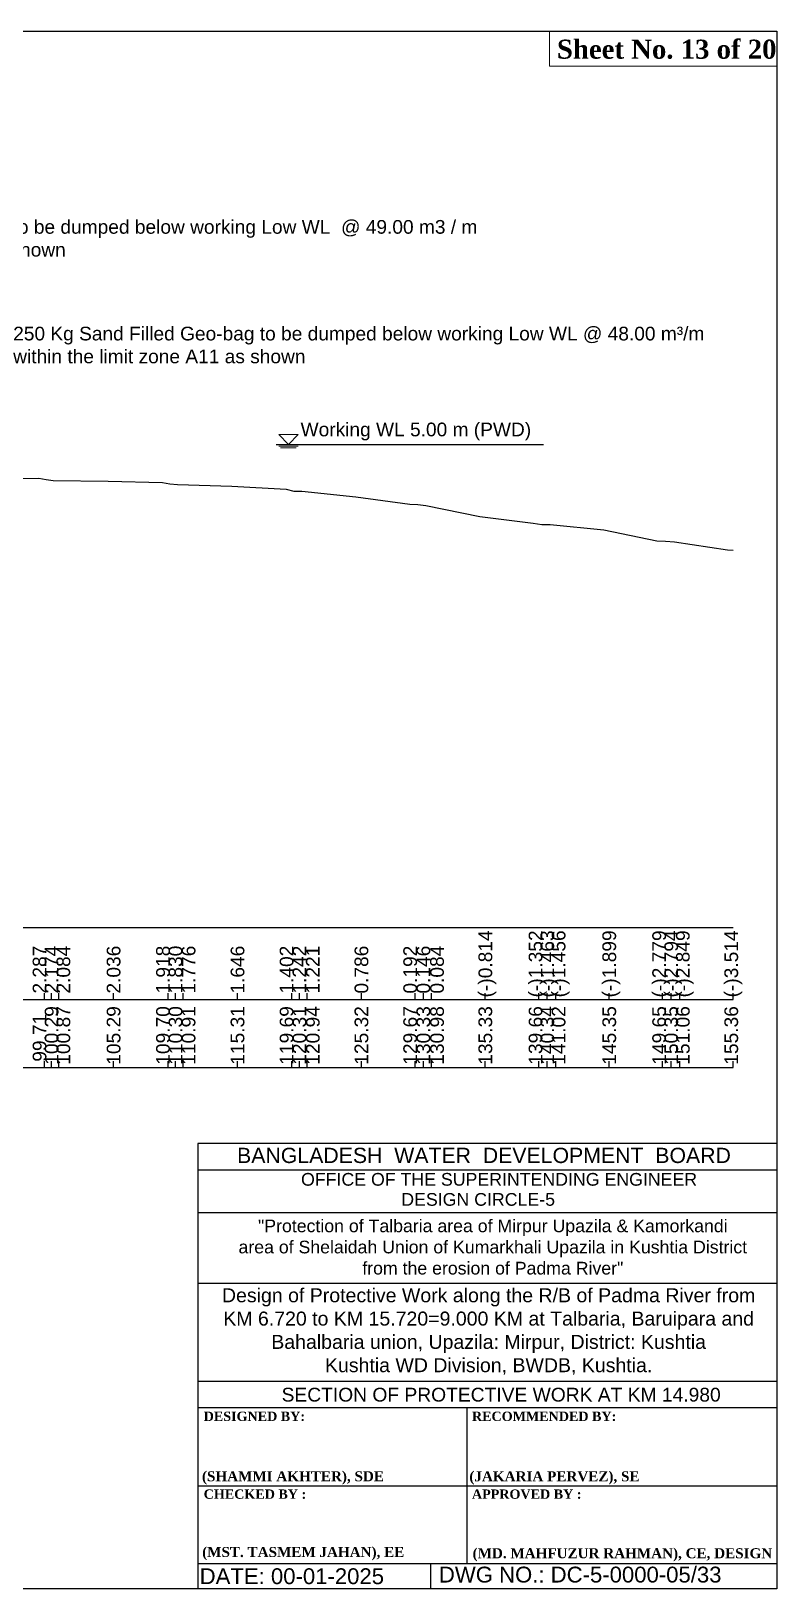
# Model space of a CAD drawing. Header units: inches. Extents: x -8940 to 26362, y -28010 to 990.
# Drawn here: x 4374.7 to 4435, y -16232.5 to -16106.7 of the extents above; entities that cross this region are included whole.
import ezdxf
from ezdxf.enums import TextEntityAlignment as Align

# ---------------------------------------------------------------- set-up
doc = ezdxf.new("R2010")
doc.units = ezdxf.units.IN
doc.header["$MEASUREMENT"] = 0
doc.linetypes.add('HIDDEN', pattern=[9.525, 6.35, -3.175])
doc.layers.add('GL', color=3, linetype='HIDDEN')
doc.layers.add('LINE', color=7, linetype='Continuous')
doc.styles.add('Kazi_T_H', font='timesbd.ttf')
doc.styles.get("Standard").update_dxf_attribs({"font": 'arial.ttf'})

msp = doc.modelspace()

# ---------------------------------------------------------------- linework, layer by layer
at = {"color": 0, "linetype": 'Continuous', "lineweight": -3, "ltscale": 0.5}
msp.add_line((4394.49458, -16140.095204), (4416.114384, -16140.095204), dxfattribs=at)
at = {"layer": 'GL'}
msp.add_lwpolyline([(4370.900614, -16142.843604), (4375.330514, -16142.808004), (4375.906514, -16142.921604), (4376.485614, -16143.011704), (4380.913414, -16143.059704), (4385.318014, -16143.176904), (4385.919314, -16143.264904), (4386.523714, -16143.319104), (4390.926214, -16143.449704), (4395.305514, -16143.693304), (4395.932114, -16143.853704), (4396.561914, -16143.873904), (4400.938914, -16144.309504), (4405.293014, -16144.903704), (4405.944814, -16144.949604), (4406.600114, -16145.011604), (4410.951714, -16145.909404), (4415.280514, -16146.447204), (4415.957614, -16146.558604), (4416.638314, -16146.551304), (4420.964514, -16146.993704), (4425.267914, -16147.874004), (4425.970414, -16147.889004), (4426.676514, -16147.944404), (4430.977314, -16148.609004), (4431.427314, -16148.618396)], dxfattribs=at)
at = {"layer": 'LINE', "color": 0, "linetype": 'ByBlock', "lineweight": 20, "ltscale": 0.5}
for p, q in [((4395.49554, -16140.095204), (4394.70354, -16139.303204)), ((4396.28754, -16139.303204), (4394.70354, -16139.303204)), ((4395.49554, -16140.095204), (4396.28754, -16139.303204)), ((4394.70354, -16140.227204), (4396.28754, -16140.227204)), ((4394.86194, -16140.359204), (4396.12914, -16140.359204))]:
    msp.add_line(p, q, dxfattribs=at)
at = {"layer": 'LINE', "color": 0, "linetype": 'ByBlock', "lineweight": -3, "ltscale": 0.5}
for p, q in [((4261.007573, -16179.095204), (4431.427314, -16179.095204)), ((4375.780514, -16184.888044), (4375.780514, -16184.388044)), ((4376.356514, -16184.888044), (4376.356514, -16184.388044)), ((4376.935614, -16184.888044), (4376.935614, -16184.388044)), ((4381.363414, -16184.888044), (4381.363414, -16184.388044)), ((4385.768014, -16184.888044), (4385.768014, -16184.388044)), ((4386.369314, -16184.888044), (4386.369314, -16184.388044)), ((4386.973714, -16184.888044), (4386.973714, -16184.388044)), ((4391.376214, -16184.888044), (4391.376214, -16184.388044)), ((4395.755514, -16184.888044), (4395.755514, -16184.388044)), ((4396.382114, -16184.888044), (4396.382114, -16184.388044)), ((4397.011914, -16184.888044), (4397.011914, -16184.388044)), ((4401.388914, -16184.888044), (4401.388914, -16184.388044)), ((4405.743014, -16184.888044), (4405.743014, -16184.388044)), ((4406.394814, -16184.888044), (4406.394814, -16184.388044)), ((4407.050114, -16184.888044), (4407.050114, -16184.388044)), ((4411.401714, -16184.888044), (4411.401714, -16184.388044)), ((4415.730514, -16184.888044), (4415.730514, -16184.388044)), ((4416.407614, -16184.888044), (4416.407614, -16184.388044)), ((4417.088314, -16184.888044), (4417.088314, -16184.388044)), ((4421.414514, -16184.888044), (4421.414514, -16184.388044)), ((4425.717914, -16184.888044), (4425.717914, -16184.388044)), ((4426.420414, -16184.888044), (4426.420414, -16184.388044)), ((4427.126514, -16184.888044), (4427.126514, -16184.388044)), ((4431.427314, -16184.888044), (4431.427314, -16184.388044)), ((4261.007573, -16184.888044), (4431.427314, -16184.888044)), ((4261.007573, -16190.388044), (4431.427314, -16190.388044)), ((4375.780514, -16190.388044), (4375.780514, -16189.888044)), ((4376.356514, -16190.388044), (4376.356514, -16189.888044)), ((4376.935614, -16190.388044), (4376.935614, -16189.888044)), ((4381.363414, -16190.388044), (4381.363414, -16189.888044)), ((4385.768014, -16190.388044), (4385.768014, -16189.888044)), ((4386.369314, -16190.388044), (4386.369314, -16189.888044)), ((4386.973714, -16190.388044), (4386.973714, -16189.888044)), ((4391.376214, -16190.388044), (4391.376214, -16189.888044)), ((4395.755514, -16190.388044), (4395.755514, -16189.888044)), ((4396.382114, -16190.388044), (4396.382114, -16189.888044)), ((4397.011914, -16190.388044), (4397.011914, -16189.888044)), ((4401.388914, -16190.388044), (4401.388914, -16189.888044)), ((4405.743014, -16190.388044), (4405.743014, -16189.888044)), ((4406.394814, -16190.388044), (4406.394814, -16189.888044)), ((4407.050114, -16190.388044), (4407.050114, -16189.888044)), ((4411.401714, -16190.388044), (4411.401714, -16189.888044)), ((4415.730514, -16190.388044), (4415.730514, -16189.888044)), ((4416.407614, -16190.388044), (4416.407614, -16189.888044)), ((4417.088314, -16190.388044), (4417.088314, -16189.888044)), ((4421.414514, -16190.388044), (4421.414514, -16189.888044)), ((4425.717914, -16190.388044), (4425.717914, -16189.888044)), ((4426.420414, -16190.388044), (4426.420414, -16189.888044)), ((4427.126514, -16190.388044), (4427.126514, -16189.888044)), ((4431.427314, -16190.388044), (4431.427314, -16189.888044)), ((4388.158783, -16196.523722), (4388.158783, -16232.469185)), ((4434.955144, -16196.523722), (4388.158783, -16196.523722)), ((4434.955144, -16198.662726), (4388.158783, -16198.662726)), ((4434.956611, -16202.111855), (4388.160251, -16202.111855)), ((4434.959952, -16207.832458), (4388.230709, -16207.832458)), ((4434.955144, -16215.745288), (4388.158783, -16215.745288)), ((4434.955144, -16217.863517), (4388.158783, -16217.863517)), ((4409.943161, -16230.422916), (4409.943161, -16217.863517)), ((4388.158783, -16224.143216), (4434.955144, -16224.143216)), ((4388.158783, -16230.422916), (4434.955144, -16230.422916)), ((4406.992738, -16232.469185), (4406.992738, -16230.422916))]:
    msp.add_line(p, q, dxfattribs=at)
at = {"layer": 'LINE', "color": 7, "lineweight": -2, "ltscale": 0.5}
msp.add_lwpolyline([(4257.146574, -16232.469185), (4257.146574, -16106.733125), (4434.955144, -16106.733125), (4434.955144, -16232.469185), (4257.146574, -16232.469185)], close=True, dxfattribs=at)
at = {"layer": 'LINE', "color": 7, "lineweight": 13, "ltscale": 0.5}
msp.add_lwpolyline([(4434.955144, -16106.733125), (4416.591268, -16106.733125), (4416.591268, -16109.559027), (4434.955144, -16109.559027)], close=True, dxfattribs=at)

# ---------------------------------------------------------------- texts
at = {"layer": 'LINE', "color": 0, "linetype": 'ByBlock', "lineweight": -3, "ltscale": 0.5}
for s, p in [('(-)0.814', (4411.401714, -16179.318227)), ('(-)1.352', (4415.459863, -16179.318227)), ('(-)1.463', (4416.407614, -16179.318227)), ('(-)1.456', (4417.320324, -16179.318227)), ('(-)1.899', (4421.414514, -16179.318227)), ('(-)2.779', (4425.447263, -16179.318227)), ('(-)2.794', (4426.420414, -16179.318227)), ('(-)2.849', (4427.358524, -16179.318227)), ('(-)3.514', (4431.272652, -16179.318227)), ('2.287', (4375.380746, -16180.553114)), ('2.174', (4376.356514, -16180.553114)), ('2.084', (4377.304676, -16180.553114)), ('2.036', (4381.363414, -16180.553114)), ('1.918', (4385.354216, -16180.553114)), ('1.830', (4386.369314, -16180.553114)), ('1.776', (4387.421994, -16180.553114)), ('1.646', (4391.376214, -16180.553114)), ('1.402', (4395.341716, -16180.553114)), ('1.242', (4396.382114, -16180.553114)), ('1.221', (4397.460194, -16180.553114)), ('0.786', (4401.388914, -16180.553114)), ('0.192', (4405.329216, -16180.553114)), ('0.146', (4406.394814, -16180.553114)), ('0.084', (4407.498394, -16180.553114)), ('100.29', (4376.356514, -16185.435067)), ('100.87', (4377.304676, -16185.435067)), ('105.29', (4381.363414, -16185.435067)), ('109.70', (4385.354216, -16185.435067)), ('110.30', (4386.369314, -16185.435067)), ('110.91', (4387.421994, -16185.435067)), ('115.31', (4391.376214, -16185.435067)), ('119.69', (4395.341716, -16185.435067)), ('120.31', (4396.382114, -16185.435067)), ('120.94', (4397.460194, -16185.435067)), ('125.32', (4401.388914, -16185.435067)), ('129.67', (4405.329216, -16185.435067)), ('130.33', (4406.394814, -16185.435067)), ('130.98', (4407.498394, -16185.435067)), ('135.33', (4411.401714, -16185.435067)), ('139.66', (4415.459863, -16185.435067)), ('140.34', (4416.407614, -16185.435067)), ('141.02', (4417.320324, -16185.435067)), ('145.35', (4421.414514, -16185.435067)), ('149.65', (4425.447263, -16185.435067)), ('150.35', (4426.420414, -16185.435067)), ('151.06', (4427.358524, -16185.435067)), ('155.36', (4431.272652, -16185.435067)), ('99.71', (4375.380746, -16186.053114))]:
    msp.add_text(s, height=1.1061994, rotation=90, dxfattribs=at).set_placement(p, align=Align.MIDDLE_RIGHT)
for s, height, p in [('BANGLADESH  WATER  DEVELOPMENT  BOARD', 1.22981919, (4411.294278, -16198.095903)), ('OFFICE OF THE SUPERINTENDING ENGINEER', 1.02574851, (4412.512842, -16199.926621)), ('DESIGN CIRCLE-5', 1.02574851, (4410.820804, -16201.546871)), ('SECTION OF PROTECTIVE WORK AT KM 14.980', 1.11221167, (4412.680755, -16217.35128))]:
    msp.add_text(s, height=height, dxfattribs=at).set_placement(p, align=Align.CENTER)
at = {"layer": 'LINE', "color": 0, "linetype": 'ByBlock', "lineweight": -3, "ltscale": 0.5, "style": 'Kazi_T_H'}
for s, p in [('DESIGNED BY:', (4388.644486, -16218.918506)), ('RECOMMENDED BY:', (4410.319943, -16218.918506)), ('CHECKED BY :', (4388.644486, -16225.198206)), ('APPROVED BY :', (4410.319943, -16225.198206))]:
    msp.add_text(s, height=0.75356393, dxfattribs=at).set_placement(p)
at = {"layer": 'LINE', "lineweight": 50, "ltscale": 0.5, "style": 'Kazi_T_H'}
for s, p in [('(SHAMMI AKHTER), SDE', (4388.505592, -16223.787197)), ('(JAKARIA PERVEZ), SE ', (4410.110117, -16223.791651)), ('(MST. TASMEM JAHAN), EE', (4388.524588, -16229.898716)), ('(MD. MAHFUZUR RAHMAN), CE, DESIGN ', (4410.373747, -16229.999538))]:
    msp.add_text(s, height=0.80931424, dxfattribs=at).set_placement(p)
at = {"layer": 'LINE', "color": 0, "linetype": 'ByBlock', "lineweight": -3, "ltscale": 0.5}
for s, p in [('DATE: 00-01-2025', (4388.321372, -16232.089254)), ('DWG NO.: DC-5-0000-05/33', (4407.652207, -16231.957618))]:
    msp.add_text(s, height=1.27891848, dxfattribs=at).set_placement(p)
at = {"layer": 'LINE', "color": 7, "lineweight": 13, "ltscale": 0.5, "insert": (4417.189151, -16107.419358), "char_height": 1.53752611, "width": 19.0072184, "attachment_point": 1}
msp.add_mtext('{\\fTimes New Roman|b1|i0|c0|p18;Sheet No. 13 of 20}', dxfattribs=at)
at = {"layer": 'LINE', "color": 0, "linetype": 'ByBlock', "lineweight": -3, "ltscale": 0.5}
for s, insert, char_height, width, attachment_point in [('Assorted C.C Blocks (including block at Key) to be dumped below working Low WL  @ 49.00 m3 / m (Excluding Void) within the limit zone A11 as shown\\P500 x 500 x 500 --------- 60 %\\P400 x 400 x 400 --------- 40 %', (4342.202452, -16121.978648), 1.106199377, 71.40279665, 1), ('250 Kg Sand Filled Geo-bag to be dumped below working Low WL @ 48.00 m³/m \\Pwithin the limit zone A11 as shown \\P ', (4373.250971, -16130.59136), 1.10619938, 60.48306885, 1), ('Working WL 5.00 m (PWD)', (4405.789512, -16138.332025), 1.10619938, 47.95016867, 2), ('\\pt3.494;"Protection of Talbaria area of Mirpur Upazila & Kamorkandi \\Parea of Shelaidah Union of Kumarkhali Upazila in Kushtia District \\Pfrom the erosion of Padma River"', (4412.006488, -16202.658423), 1.02381769, 49.79105501, 2), ('Design of Protective Work along the R/B of Padma River from \\PKM 6.720 to KM 15.720=9.000 KM at Talbaria, Baruipara and Bahalbaria union, Upazila: Mirpur, District: Kushtia\\PKushtia WD Division, BWDB, Kushtia.', (4411.669598, -16208.20823), 1.128323364, 48.90917205, 2)]:
    msp.add_mtext(s, dxfattribs=dict(at, insert=insert, char_height=char_height, width=width, attachment_point=attachment_point))

doc.saveas('drawing.dxf')
